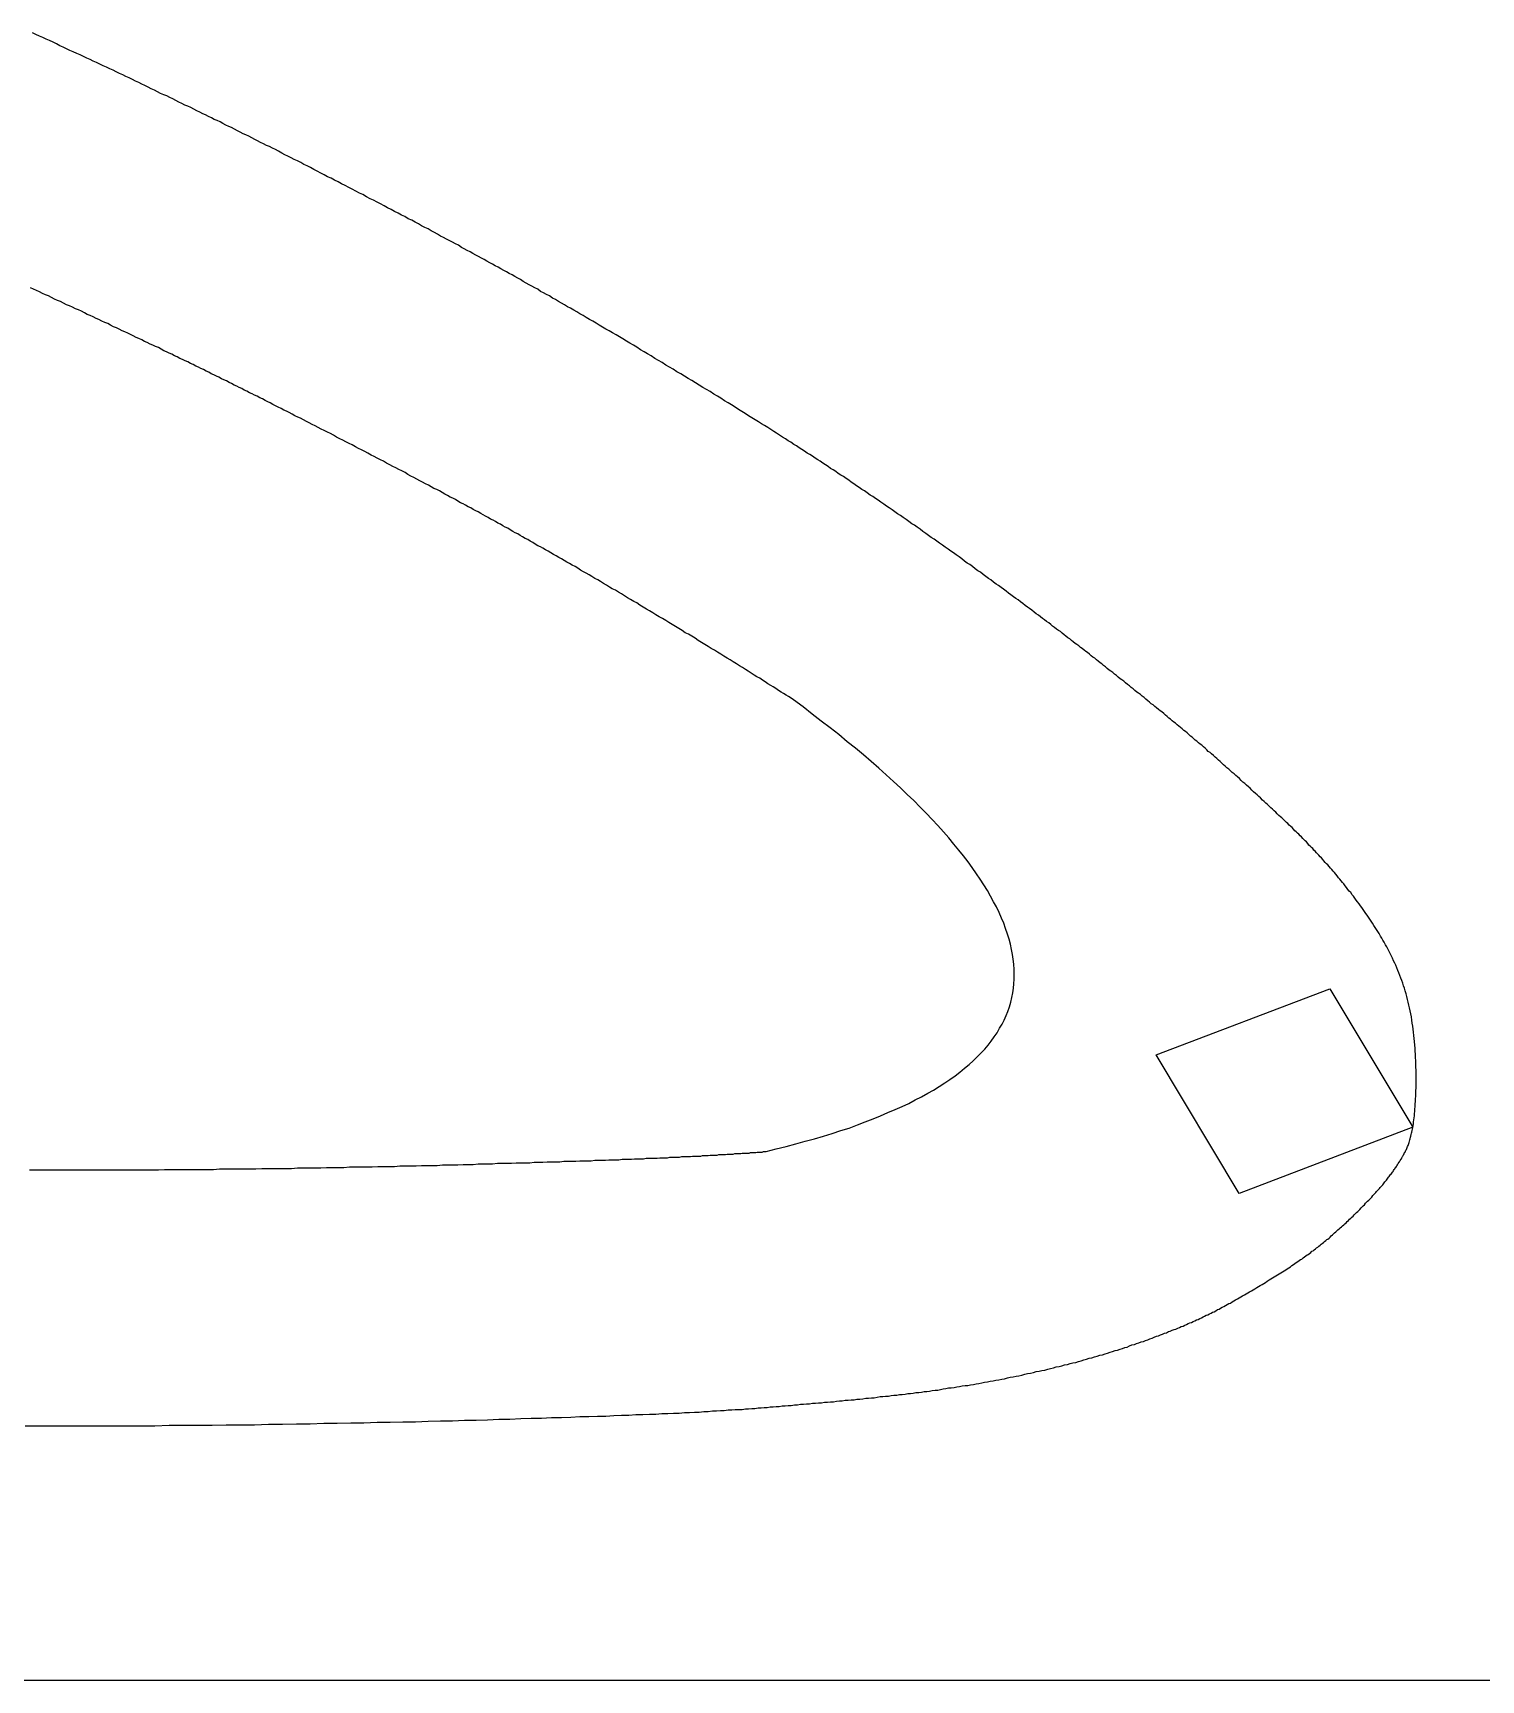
# Model space of a CAD drawing. Header units: millimetres. Extents: x 41 to 1041, y 1148 to 1248.
# Drawn here: x 701.74 to 730.04, y 1147.8 to 1179.99 of the extents above; entities that cross this region are included whole.
import ezdxf

# ---------------------------------------------------------------- set-up
doc = ezdxf.new("R2010")
doc.units = ezdxf.units.MM

msp = doc.modelspace()

# ---------------------------------------------------------------- linework, layer by layer
at = {"color": 3}
for p, q in [((723.696, 1160.021), (727.089, 1161.312)), ((727.089, 1161.312), (728.709, 1158.604)), ((725.316, 1157.313), (723.696, 1160.021)), ((728.709, 1158.604), (725.316, 1157.313))]:
    msp.add_line(p, q, dxfattribs=at)
msp.add_line((41.281, 1147.802), (1041.281, 1147.802))
for points in [[(728.709, 1158.6, 0), (728.715, 1158.64, 0), (728.72, 1158.67, 0), (728.725, 1158.71, 0), (728.73, 1158.75, 0), (728.735, 1158.79, 0), (728.74, 1158.83, 0), (728.744, 1158.87, 0), (728.748, 1158.92, 0), (728.752, 1158.96, 0), (728.756, 1159.01, 0), (728.759, 1159.06, 0), (728.762, 1159.11, 0), (728.765, 1159.16, 0), (728.767, 1159.21, 0), (728.769, 1159.26, 0), (728.771, 1159.32, 0), (728.773, 1159.37, 0), (728.774, 1159.43, 0), (728.774, 1159.49, 0), (728.775, 1159.55, 0), (728.775, 1159.6, 0), (728.774, 1159.66, 0), (728.773, 1159.72, 0), (728.772, 1159.78, 0), (728.77, 1159.84, 0), (728.768, 1159.9, 0), (728.765, 1159.97, 0), (728.762, 1160.03, 0), (728.758, 1160.09, 0), (728.754, 1160.15, 0), (728.749, 1160.21, 0), (728.744, 1160.28, 0), (728.738, 1160.34, 0), (728.731, 1160.4, 0), (728.724, 1160.46, 0), (728.717, 1160.52, 0), (728.709, 1160.58, 0), (728.7, 1160.64, 0), (728.691, 1160.7, 0), (728.681, 1160.76, 0), (728.67, 1160.82, 0), (728.659, 1160.88, 0), (728.647, 1160.94, 0), (728.634, 1160.99, 0), (728.621, 1161.05, 0), (728.607, 1161.1, 0), (728.592, 1161.16, 0), (728.577, 1161.21, 0), (728.562, 1161.27, 0), (728.546, 1161.32, 0), (728.529, 1161.37, 0), (728.512, 1161.42, 0), (728.494, 1161.47, 0), (728.475, 1161.52, 0), (728.457, 1161.57, 0), (728.437, 1161.62, 0), (728.418, 1161.67, 0), (728.398, 1161.72, 0), (728.377, 1161.77, 0), (728.356, 1161.81, 0), (728.335, 1161.86, 0), (728.313, 1161.91, 0), (728.291, 1161.95, 0), (728.268, 1162, 0), (728.245, 1162.04, 0), (728.222, 1162.09, 0), (728.199, 1162.13, 0), (728.175, 1162.17, 0), (728.151, 1162.22, 0), (728.126, 1162.26, 0), (728.102, 1162.3, 0), (728.077, 1162.34, 0), (728.052, 1162.39, 0), (728.027, 1162.43, 0), (728.001, 1162.47, 0), (727.976, 1162.51, 0), (727.95, 1162.55, 0), (727.924, 1162.59, 0), (727.898, 1162.63, 0), (727.872, 1162.67, 0), (727.845, 1162.71, 0), (727.819, 1162.75, 0), (727.792, 1162.78, 0), (727.766, 1162.82, 0), (727.739, 1162.86, 0), (727.712, 1162.9, 0), (727.685, 1162.93, 0), (727.658, 1162.97, 0), (727.631, 1163.01, 0), (727.604, 1163.04, 0), (727.577, 1163.08, 0), (727.55, 1163.12, 0), (727.523, 1163.15, 0), (727.496, 1163.19, 0), (727.469, 1163.22, 0), (727.442, 1163.25, 0), (727.415, 1163.29, 0), (727.388, 1163.32, 0), (727.361, 1163.36, 0), (727.335, 1163.39, 0), (727.308, 1163.42, 0), (727.281, 1163.45, 0), (727.255, 1163.48, 0), (727.228, 1163.52, 0), (727.202, 1163.55, 0), (727.176, 1163.58, 0), (727.15, 1163.61, 0), (727.124, 1163.64, 0), (727.099, 1163.67, 0), (727.073, 1163.7, 0), (727.048, 1163.73, 0), (727.022, 1163.75, 0), (726.997, 1163.78, 0), (726.973, 1163.81, 0), (726.948, 1163.84, 0), (726.923, 1163.87, 0), (726.899, 1163.89, 0), (726.875, 1163.92, 0), (726.85, 1163.95, 0), (726.826, 1163.97, 0), (726.802, 1164, 0), (726.778, 1164.02, 0), (726.753, 1164.05, 0), (726.729, 1164.07, 0), (726.705, 1164.1, 0), (726.68, 1164.12, 0), (726.656, 1164.15, 0), (726.632, 1164.18, 0), (726.607, 1164.2, 0), (726.582, 1164.23, 0), (726.557, 1164.25, 0), (726.532, 1164.28, 0), (726.507, 1164.3, 0), (726.481, 1164.33, 0), (726.456, 1164.35, 0), (726.43, 1164.38, 0), (726.403, 1164.4, 0), (726.377, 1164.43, 0), (726.35, 1164.46, 0), (726.323, 1164.48, 0), (726.295, 1164.51, 0), (726.267, 1164.54, 0), (726.239, 1164.56, 0), (726.211, 1164.59, 0), (726.182, 1164.62, 0), (726.152, 1164.65, 0), (726.122, 1164.67, 0), (726.092, 1164.7, 0), (726.061, 1164.73, 0), (726.03, 1164.76, 0), (725.999, 1164.79, 0), (725.967, 1164.82, 0), (725.935, 1164.85, 0), (725.902, 1164.88, 0), (725.869, 1164.91, 0), (725.836, 1164.94, 0), (725.803, 1164.97, 0), (725.769, 1165, 0), (725.736, 1165.04, 0), (725.702, 1165.07, 0), (725.667, 1165.1, 0), (725.633, 1165.13, 0), (725.599, 1165.16, 0), (725.564, 1165.19, 0), (725.53, 1165.23, 0), (725.495, 1165.26, 0), (725.46, 1165.29, 0), (725.425, 1165.32, 0), (725.39, 1165.35, 0), (725.355, 1165.38, 0), (725.32, 1165.42, 0), (725.286, 1165.45, 0), (725.251, 1165.48, 0), (725.216, 1165.51, 0), (725.181, 1165.54, 0), (725.147, 1165.57, 0), (725.112, 1165.6, 0), (725.078, 1165.63, 0), (725.044, 1165.66, 0), (725.01, 1165.69, 0), (724.976, 1165.72, 0), (724.943, 1165.75, 0), (724.91, 1165.78, 0), (724.877, 1165.81, 0), (724.844, 1165.84, 0), (724.811, 1165.87, 0), (724.778, 1165.9, 0), (724.746, 1165.93, 0), (724.713, 1165.95, 0), (724.681, 1165.98, 0), (724.649, 1166.01, 0), (724.617, 1166.04, 0), (724.585, 1166.07, 0), (724.553, 1166.09, 0), (724.521, 1166.12, 0), (724.489, 1166.15, 0), (724.458, 1166.17, 0), (724.426, 1166.2, 0), (724.394, 1166.23, 0), (724.362, 1166.25, 0), (724.33, 1166.28, 0), (724.298, 1166.31, 0), (724.266, 1166.34, 0), (724.234, 1166.36, 0), (724.202, 1166.39, 0), (724.17, 1166.42, 0), (724.138, 1166.44, 0), (724.105, 1166.47, 0), (724.073, 1166.5, 0), (724.04, 1166.52, 0), (724.007, 1166.55, 0), (723.974, 1166.58, 0), (723.941, 1166.6, 0), (723.908, 1166.63, 0), (723.874, 1166.66, 0), (723.841, 1166.69, 0), (723.807, 1166.72, 0), (723.772, 1166.74, 0), (723.738, 1166.77, 0), (723.703, 1166.8, 0), (723.669, 1166.83, 0), (723.634, 1166.86, 0), (723.599, 1166.88, 0), (723.564, 1166.91, 0), (723.528, 1166.94, 0), (723.493, 1166.97, 0), (723.457, 1167, 0), (723.421, 1167.03, 0), (723.386, 1167.06, 0), (723.35, 1167.09, 0), (723.314, 1167.11, 0), (723.278, 1167.14, 0), (723.242, 1167.17, 0), (723.206, 1167.2, 0), (723.17, 1167.23, 0), (723.134, 1167.26, 0), (723.097, 1167.29, 0), (723.061, 1167.32, 0), (723.025, 1167.35, 0), (722.989, 1167.37, 0), (722.953, 1167.4, 0), (722.917, 1167.43, 0), (722.881, 1167.46, 0), (722.845, 1167.49, 0), (722.81, 1167.52, 0), (722.774, 1167.54, 0), (722.738, 1167.57, 0), (722.703, 1167.6, 0), (722.667, 1167.63, 0), (722.632, 1167.66, 0), (722.597, 1167.68, 0), (722.562, 1167.71, 0), (722.527, 1167.74, 0), (722.492, 1167.77, 0), (722.457, 1167.79, 0), (722.423, 1167.82, 0), (722.388, 1167.85, 0), (722.353, 1167.88, 0), (722.319, 1167.9, 0), (722.284, 1167.93, 0), (722.249, 1167.96, 0), (722.214, 1167.98, 0), (722.18, 1168.01, 0), (722.145, 1168.04, 0), (722.109, 1168.06, 0), (722.074, 1168.09, 0), (722.039, 1168.12, 0), (722.003, 1168.15, 0), (721.967, 1168.17, 0), (721.931, 1168.2, 0), (721.895, 1168.23, 0), (721.858, 1168.26, 0), (721.821, 1168.29, 0), (721.784, 1168.31, 0), (721.746, 1168.34, 0), (721.708, 1168.37, 0), (721.67, 1168.4, 0), (721.632, 1168.43, 0), (721.593, 1168.46, 0), (721.553, 1168.49, 0), (721.513, 1168.52, 0), (721.473, 1168.55, 0), (721.432, 1168.58, 0), (721.391, 1168.61, 0), (721.349, 1168.64, 0), (721.306, 1168.67, 0), (721.263, 1168.71, 0), (721.22, 1168.74, 0), (721.176, 1168.77, 0), (721.132, 1168.8, 0), (721.087, 1168.84, 0), (721.041, 1168.87, 0), (720.995, 1168.91, 0), (720.949, 1168.94, 0), (720.902, 1168.97, 0), (720.855, 1169.01, 0), (720.808, 1169.04, 0), (720.76, 1169.08, 0), (720.711, 1169.12, 0), (720.663, 1169.15, 0), (720.614, 1169.19, 0), (720.564, 1169.22, 0), (720.514, 1169.26, 0), (720.464, 1169.3, 0), (720.414, 1169.33, 0), (720.363, 1169.37, 0), (720.312, 1169.41, 0), (720.26, 1169.45, 0), (720.209, 1169.48, 0), (720.157, 1169.52, 0), (720.105, 1169.56, 0), (720.052, 1169.6, 0), (720, 1169.63, 0), (719.947, 1169.67, 0), (719.894, 1169.71, 0), (719.84, 1169.75, 0), (719.787, 1169.79, 0), (719.733, 1169.83, 0), (719.679, 1169.86, 0), (719.625, 1169.9, 0), (719.571, 1169.94, 0), (719.517, 1169.98, 0), (719.462, 1170.02, 0), (719.408, 1170.06, 0), (719.353, 1170.1, 0), (719.299, 1170.13, 0), (719.244, 1170.17, 0), (719.189, 1170.21, 0), (719.134, 1170.25, 0), (719.08, 1170.29, 0), (719.025, 1170.33, 0), (718.97, 1170.37, 0), (718.915, 1170.4, 0), (718.86, 1170.44, 0), (718.805, 1170.48, 0), (718.75, 1170.52, 0), (718.696, 1170.56, 0), (718.641, 1170.59, 0), (718.587, 1170.63, 0), (718.532, 1170.67, 0), (718.478, 1170.71, 0), (718.423, 1170.74, 0), (718.369, 1170.78, 0), (718.315, 1170.82, 0), (718.262, 1170.86, 0), (718.208, 1170.89, 0), (718.155, 1170.93, 0), (718.101, 1170.96, 0), (718.048, 1171, 0), (717.996, 1171.04, 0), (717.943, 1171.07, 0), (717.891, 1171.11, 0), (717.839, 1171.14, 0), (717.787, 1171.18, 0), (717.735, 1171.21, 0), (717.684, 1171.25, 0), (717.633, 1171.28, 0), (717.583, 1171.32, 0), (717.532, 1171.35, 0), (717.481, 1171.38, 0), (717.431, 1171.42, 0), (717.381, 1171.45, 0), (717.33, 1171.48, 0), (717.28, 1171.52, 0), (717.23, 1171.55, 0), (717.179, 1171.58, 0), (717.129, 1171.62, 0), (717.078, 1171.65, 0), (717.027, 1171.68, 0), (716.976, 1171.72, 0), (716.925, 1171.75, 0), (716.873, 1171.78, 0), (716.821, 1171.82, 0), (716.769, 1171.85, 0), (716.716, 1171.88, 0), (716.663, 1171.92, 0), (716.61, 1171.95, 0), (716.555, 1171.99, 0), (716.501, 1172.02, 0), (716.446, 1172.06, 0), (716.39, 1172.09, 0), (716.334, 1172.13, 0), (716.276, 1172.17, 0), (716.219, 1172.2, 0), (716.16, 1172.24, 0), (716.101, 1172.28, 0), (716.041, 1172.32, 0), (715.98, 1172.35, 0), (715.918, 1172.39, 0), (715.855, 1172.43, 0), (715.792, 1172.47, 0), (715.728, 1172.51, 0), (715.662, 1172.55, 0), (715.596, 1172.59, 0), (715.53, 1172.63, 0), (715.462, 1172.68, 0), (715.394, 1172.72, 0), (715.326, 1172.76, 0), (715.257, 1172.8, 0), (715.187, 1172.85, 0), (715.117, 1172.89, 0), (715.047, 1172.93, 0), (714.976, 1172.98, 0), (714.905, 1173.02, 0), (714.833, 1173.06, 0), (714.762, 1173.11, 0), (714.69, 1173.15, 0), (714.618, 1173.2, 0), (714.546, 1173.24, 0), (714.473, 1173.28, 0), (714.401, 1173.33, 0), (714.328, 1173.37, 0), (714.256, 1173.42, 0), (714.184, 1173.46, 0), (714.112, 1173.5, 0), (714.04, 1173.55, 0), (713.968, 1173.59, 0), (713.896, 1173.63, 0), (713.825, 1173.68, 0), (713.754, 1173.72, 0), (713.684, 1173.76, 0), (713.614, 1173.8, 0), (713.544, 1173.85, 0), (713.475, 1173.89, 0), (713.406, 1173.93, 0), (713.338, 1173.97, 0), (713.27, 1174.01, 0), (713.203, 1174.05, 0), (713.136, 1174.09, 0), (713.07, 1174.13, 0), (713.004, 1174.17, 0), (712.939, 1174.2, 0), (712.874, 1174.24, 0), (712.809, 1174.28, 0), (712.746, 1174.32, 0), (712.682, 1174.36, 0), (712.619, 1174.39, 0), (712.556, 1174.43, 0), (712.494, 1174.47, 0), (712.432, 1174.5, 0), (712.371, 1174.54, 0), (712.31, 1174.57, 0), (712.249, 1174.61, 0), (712.189, 1174.64, 0), (712.129, 1174.68, 0), (712.069, 1174.71, 0), (712.01, 1174.74, 0), (711.951, 1174.78, 0), (711.893, 1174.81, 0), (711.834, 1174.85, 0), (711.777, 1174.88, 0), (711.719, 1174.91, 0), (711.662, 1174.94, 0), (711.605, 1174.98, 0), (711.548, 1175.01, 0), (711.492, 1175.04, 0), (711.436, 1175.07, 0), (711.38, 1175.1, 0), (711.324, 1175.13, 0), (711.269, 1175.17, 0), (711.214, 1175.2, 0), (711.159, 1175.23, 0), (711.104, 1175.26, 0), (711.049, 1175.29, 0), (710.995, 1175.32, 0), (710.941, 1175.35, 0), (710.886, 1175.38, 0), (710.832, 1175.41, 0), (710.777, 1175.44, 0), (710.723, 1175.47, 0), (710.669, 1175.5, 0), (710.614, 1175.53, 0), (710.559, 1175.56, 0), (710.505, 1175.59, 0), (710.45, 1175.62, 0), (710.395, 1175.65, 0), (710.339, 1175.68, 0), (710.284, 1175.71, 0), (710.228, 1175.74, 0), (710.171, 1175.77, 0), (710.115, 1175.8, 0), (710.058, 1175.84, 0), (710.001, 1175.87, 0), (709.943, 1175.9, 0), (709.885, 1175.93, 0), (709.826, 1175.96, 0), (709.767, 1175.99, 0), (709.708, 1176.02, 0), (709.647, 1176.06, 0), (709.587, 1176.09, 0), (709.525, 1176.12, 0), (709.463, 1176.16, 0), (709.4, 1176.19, 0), (709.337, 1176.22, 0), (709.273, 1176.26, 0), (709.208, 1176.29, 0), (709.143, 1176.33, 0), (709.077, 1176.36, 0), (709.011, 1176.4, 0), (708.944, 1176.43, 0), (708.877, 1176.47, 0), (708.809, 1176.5, 0), (708.741, 1176.54, 0), (708.673, 1176.57, 0), (708.604, 1176.61, 0), (708.536, 1176.65, 0), (708.467, 1176.68, 0), (708.397, 1176.72, 0), (708.328, 1176.75, 0), (708.259, 1176.79, 0), (708.189, 1176.83, 0), (708.12, 1176.86, 0), (708.05, 1176.9, 0), (707.981, 1176.94, 0), (707.911, 1176.97, 0), (707.842, 1177.01, 0), (707.773, 1177.04, 0), (707.704, 1177.08, 0), (707.636, 1177.11, 0), (707.568, 1177.15, 0), (707.5, 1177.18, 0), (707.432, 1177.22, 0), (707.365, 1177.25, 0), (707.298, 1177.29, 0), (707.232, 1177.32, 0), (707.167, 1177.36, 0), (707.102, 1177.39, 0), (707.037, 1177.42, 0), (706.973, 1177.46, 0), (706.91, 1177.49, 0), (706.847, 1177.52, 0), (706.785, 1177.55, 0), (706.724, 1177.58, 0), (706.663, 1177.61, 0), (706.602, 1177.64, 0), (706.542, 1177.68, 0), (706.482, 1177.71, 0), (706.423, 1177.74, 0), (706.364, 1177.77, 0), (706.306, 1177.79, 0), (706.248, 1177.82, 0), (706.19, 1177.85, 0), (706.132, 1177.88, 0), (706.075, 1177.91, 0), (706.018, 1177.94, 0), (705.961, 1177.97, 0), (705.904, 1178, 0), (705.848, 1178.02, 0), (705.791, 1178.05, 0), (705.735, 1178.08, 0), (705.679, 1178.11, 0), (705.622, 1178.14, 0), (705.566, 1178.16, 0), (705.51, 1178.19, 0), (705.454, 1178.22, 0), (705.398, 1178.25, 0), (705.341, 1178.28, 0), (705.285, 1178.3, 0), (705.228, 1178.33, 0), (705.172, 1178.36, 0), (705.115, 1178.39, 0), (705.058, 1178.41, 0), (705.001, 1178.44, 0), (704.943, 1178.47, 0), (704.885, 1178.5, 0), (704.827, 1178.53, 0), (704.769, 1178.56, 0), (704.711, 1178.58, 0), (704.652, 1178.61, 0), (704.593, 1178.64, 0), (704.534, 1178.67, 0), (704.475, 1178.7, 0), (704.415, 1178.73, 0), (704.355, 1178.76, 0), (704.295, 1178.78, 0), (704.235, 1178.81, 0), (704.174, 1178.84, 0), (704.114, 1178.87, 0), (704.053, 1178.9, 0), (703.992, 1178.93, 0), (703.93, 1178.96, 0), (703.869, 1178.99, 0), (703.807, 1179.02, 0), (703.745, 1179.05, 0), (703.683, 1179.08, 0), (703.62, 1179.11, 0), (703.558, 1179.14, 0), (703.495, 1179.17, 0), (703.432, 1179.2, 0), (703.369, 1179.23, 0), (703.305, 1179.26, 0), (703.241, 1179.29, 0), (703.178, 1179.32, 0), (703.114, 1179.35, 0), (703.049, 1179.38, 0), (702.985, 1179.41, 0), (702.92, 1179.44, 0), (702.856, 1179.47, 0), (702.791, 1179.5, 0), (702.726, 1179.53, 0), (702.66, 1179.56, 0), (702.595, 1179.59, 0), (702.529, 1179.62, 0), (702.464, 1179.65, 0), (702.398, 1179.68, 0), (702.332, 1179.71, 0), (702.265, 1179.74, 0), (702.199, 1179.78, 0), (702.133, 1179.81, 0), (702.066, 1179.84, 0), (701.999, 1179.87, 0), (701.933, 1179.9, 0), (701.866, 1179.93, 0), (701.799, 1179.96, 0), (701.732, 1179.99, 0)], [(716.606, 1166.96, 0), (716.558, 1166.99, 0), (716.51, 1167.02, 0), (716.461, 1167.05, 0), (716.412, 1167.08, 0), (716.362, 1167.11, 0), (716.312, 1167.14, 0), (716.262, 1167.18, 0), (716.21, 1167.21, 0), (716.159, 1167.24, 0), (716.106, 1167.27, 0), (716.053, 1167.31, 0), (716, 1167.34, 0), (715.946, 1167.38, 0), (715.891, 1167.41, 0), (715.835, 1167.44, 0), (715.778, 1167.48, 0), (715.721, 1167.52, 0), (715.664, 1167.55, 0), (715.606, 1167.59, 0), (715.547, 1167.62, 0), (715.488, 1167.66, 0), (715.428, 1167.7, 0), (715.368, 1167.74, 0), (715.307, 1167.77, 0), (715.246, 1167.81, 0), (715.184, 1167.85, 0), (715.122, 1167.89, 0), (715.06, 1167.93, 0), (714.998, 1167.96, 0), (714.935, 1168, 0), (714.872, 1168.04, 0), (714.809, 1168.08, 0), (714.745, 1168.12, 0), (714.682, 1168.16, 0), (714.618, 1168.2, 0), (714.554, 1168.24, 0), (714.49, 1168.27, 0), (714.427, 1168.31, 0), (714.363, 1168.35, 0), (714.299, 1168.39, 0), (714.235, 1168.43, 0), (714.171, 1168.47, 0), (714.107, 1168.51, 0), (714.044, 1168.55, 0), (713.98, 1168.58, 0), (713.917, 1168.62, 0), (713.854, 1168.66, 0), (713.791, 1168.7, 0), (713.729, 1168.73, 0), (713.666, 1168.77, 0), (713.604, 1168.81, 0), (713.543, 1168.85, 0), (713.482, 1168.88, 0), (713.421, 1168.92, 0), (713.361, 1168.95, 0), (713.301, 1168.99, 0), (713.241, 1169.03, 0), (713.182, 1169.06, 0), (713.123, 1169.1, 0), (713.064, 1169.13, 0), (713.006, 1169.16, 0), (712.949, 1169.2, 0), (712.891, 1169.23, 0), (712.834, 1169.27, 0), (712.778, 1169.3, 0), (712.721, 1169.33, 0), (712.665, 1169.37, 0), (712.61, 1169.4, 0), (712.554, 1169.43, 0), (712.499, 1169.46, 0), (712.445, 1169.49, 0), (712.39, 1169.53, 0), (712.336, 1169.56, 0), (712.282, 1169.59, 0), (712.229, 1169.62, 0), (712.176, 1169.65, 0), (712.123, 1169.68, 0), (712.07, 1169.71, 0), (712.018, 1169.74, 0), (711.966, 1169.77, 0), (711.914, 1169.8, 0), (711.863, 1169.83, 0), (711.811, 1169.86, 0), (711.76, 1169.89, 0), (711.709, 1169.92, 0), (711.659, 1169.95, 0), (711.609, 1169.97, 0), (711.558, 1170, 0), (711.509, 1170.03, 0), (711.459, 1170.06, 0), (711.41, 1170.09, 0), (711.36, 1170.11, 0), (711.311, 1170.14, 0), (711.262, 1170.17, 0), (711.214, 1170.2, 0), (711.165, 1170.22, 0), (711.117, 1170.25, 0), (711.069, 1170.28, 0), (711.02, 1170.31, 0), (710.972, 1170.33, 0), (710.924, 1170.36, 0), (710.876, 1170.39, 0), (710.828, 1170.41, 0), (710.78, 1170.44, 0), (710.732, 1170.47, 0), (710.684, 1170.49, 0), (710.636, 1170.52, 0), (710.588, 1170.55, 0), (710.539, 1170.57, 0), (710.491, 1170.6, 0), (710.442, 1170.63, 0), (710.394, 1170.65, 0), (710.345, 1170.68, 0), (710.296, 1170.71, 0), (710.246, 1170.73, 0), (710.197, 1170.76, 0), (710.147, 1170.79, 0), (710.097, 1170.81, 0), (710.046, 1170.84, 0), (709.996, 1170.87, 0), (709.945, 1170.9, 0), (709.893, 1170.92, 0), (709.842, 1170.95, 0), (709.79, 1170.98, 0), (709.737, 1171.01, 0), (709.684, 1171.04, 0), (709.631, 1171.07, 0), (709.577, 1171.09, 0), (709.523, 1171.12, 0), (709.468, 1171.15, 0), (709.413, 1171.18, 0), (709.357, 1171.21, 0), (709.301, 1171.24, 0), (709.244, 1171.27, 0), (709.186, 1171.3, 0), (709.129, 1171.33, 0), (709.07, 1171.36, 0), (709.012, 1171.4, 0), (708.953, 1171.43, 0), (708.893, 1171.46, 0), (708.834, 1171.49, 0), (708.774, 1171.52, 0), (708.714, 1171.55, 0), (708.653, 1171.58, 0), (708.593, 1171.62, 0), (708.532, 1171.65, 0), (708.471, 1171.68, 0), (708.41, 1171.71, 0), (708.348, 1171.74, 0), (708.287, 1171.78, 0), (708.226, 1171.81, 0), (708.164, 1171.84, 0), (708.103, 1171.87, 0), (708.042, 1171.9, 0), (707.98, 1171.94, 0), (707.919, 1171.97, 0), (707.858, 1172, 0), (707.797, 1172.03, 0), (707.736, 1172.06, 0), (707.675, 1172.09, 0), (707.615, 1172.13, 0), (707.555, 1172.16, 0), (707.495, 1172.19, 0), (707.435, 1172.22, 0), (707.376, 1172.25, 0), (707.317, 1172.28, 0), (707.258, 1172.31, 0), (707.2, 1172.34, 0), (707.142, 1172.37, 0), (707.085, 1172.4, 0), (707.028, 1172.43, 0), (706.972, 1172.46, 0), (706.916, 1172.48, 0), (706.86, 1172.51, 0), (706.805, 1172.54, 0), (706.751, 1172.57, 0), (706.697, 1172.6, 0), (706.643, 1172.62, 0), (706.59, 1172.65, 0), (706.536, 1172.68, 0), (706.484, 1172.7, 0), (706.431, 1172.73, 0), (706.379, 1172.76, 0), (706.328, 1172.78, 0), (706.276, 1172.81, 0), (706.225, 1172.84, 0), (706.174, 1172.86, 0), (706.123, 1172.89, 0), (706.072, 1172.91, 0), (706.022, 1172.94, 0), (705.972, 1172.96, 0), (705.921, 1172.99, 0), (705.871, 1173.01, 0), (705.822, 1173.04, 0), (705.772, 1173.06, 0), (705.722, 1173.09, 0), (705.672, 1173.11, 0), (705.623, 1173.14, 0), (705.573, 1173.16, 0), (705.523, 1173.19, 0), (705.474, 1173.21, 0), (705.424, 1173.23, 0), (705.375, 1173.26, 0), (705.325, 1173.28, 0), (705.275, 1173.31, 0), (705.225, 1173.33, 0), (705.175, 1173.36, 0), (705.125, 1173.38, 0), (705.074, 1173.41, 0), (705.024, 1173.43, 0), (704.973, 1173.46, 0), (704.922, 1173.48, 0), (704.871, 1173.51, 0), (704.82, 1173.53, 0), (704.769, 1173.56, 0), (704.717, 1173.58, 0), (704.665, 1173.61, 0), (704.613, 1173.63, 0), (704.561, 1173.66, 0), (704.509, 1173.68, 0), (704.456, 1173.71, 0), (704.403, 1173.73, 0), (704.35, 1173.76, 0), (704.297, 1173.78, 0), (704.244, 1173.81, 0), (704.191, 1173.84, 0), (704.137, 1173.86, 0), (704.083, 1173.89, 0), (704.029, 1173.91, 0), (703.975, 1173.94, 0), (703.921, 1173.96, 0), (703.867, 1173.99, 0), (703.812, 1174.02, 0), (703.757, 1174.04, 0), (703.702, 1174.07, 0), (703.647, 1174.1, 0), (703.592, 1174.12, 0), (703.537, 1174.15, 0), (703.481, 1174.17, 0), (703.426, 1174.2, 0), (703.37, 1174.23, 0), (703.314, 1174.25, 0), (703.258, 1174.28, 0), (703.201, 1174.31, 0), (703.145, 1174.33, 0), (703.088, 1174.36, 0), (703.031, 1174.39, 0), (702.974, 1174.41, 0), (702.917, 1174.44, 0), (702.86, 1174.47, 0), (702.803, 1174.49, 0), (702.745, 1174.52, 0), (702.688, 1174.55, 0), (702.63, 1174.58, 0), (702.572, 1174.6, 0), (702.514, 1174.63, 0), (702.456, 1174.66, 0), (702.398, 1174.68, 0), (702.339, 1174.71, 0), (702.281, 1174.74, 0), (702.222, 1174.76, 0), (702.164, 1174.79, 0), (702.105, 1174.82, 0), (702.046, 1174.85, 0), (701.987, 1174.87, 0), (701.928, 1174.9, 0), (701.869, 1174.93, 0), (701.81, 1174.96, 0), (701.751, 1174.98, 0), (701.691, 1175.01, 0)], [(716.072, 1158.13, 0), (716.268, 1158.18, 0), (716.46, 1158.23, 0), (716.649, 1158.28, 0), (716.833, 1158.33, 0), (717.013, 1158.38, 0), (717.189, 1158.43, 0), (717.361, 1158.48, 0), (717.529, 1158.54, 0), (717.693, 1158.59, 0), (717.853, 1158.65, 0), (718.009, 1158.71, 0), (718.16, 1158.77, 0), (718.308, 1158.83, 0), (718.452, 1158.89, 0), (718.591, 1158.95, 0), (718.727, 1159.01, 0), (718.858, 1159.07, 0), (718.985, 1159.14, 0), (719.109, 1159.2, 0), (719.228, 1159.27, 0), (719.343, 1159.33, 0), (719.454, 1159.4, 0), (719.561, 1159.47, 0), (719.664, 1159.54, 0), (719.763, 1159.61, 0), (719.858, 1159.68, 0), (719.949, 1159.76, 0), (720.036, 1159.83, 0), (720.119, 1159.9, 0), (720.197, 1159.98, 0), (720.272, 1160.06, 0), (720.343, 1160.13, 0), (720.409, 1160.21, 0), (720.471, 1160.29, 0), (720.53, 1160.37, 0), (720.584, 1160.45, 0), (720.634, 1160.54, 0), (720.681, 1160.62, 0), (720.723, 1160.7, 0), (720.761, 1160.79, 0), (720.795, 1160.87, 0), (720.825, 1160.96, 0), (720.851, 1161.05, 0), (720.873, 1161.14, 0), (720.89, 1161.23, 0), (720.904, 1161.32, 0), (720.914, 1161.41, 0), (720.919, 1161.5, 0), (720.921, 1161.6, 0), (720.919, 1161.69, 0), (720.912, 1161.79, 0), (720.901, 1161.89, 0), (720.887, 1161.98, 0), (720.868, 1162.08, 0), (720.845, 1162.18, 0), (720.818, 1162.28, 0), (720.787, 1162.38, 0), (720.752, 1162.49, 0), (720.713, 1162.59, 0), (720.67, 1162.69, 0), (720.623, 1162.8, 0), (720.572, 1162.91, 0), (720.517, 1163.01, 0), (720.457, 1163.12, 0), (720.394, 1163.23, 0), (720.327, 1163.34, 0), (720.255, 1163.45, 0), (720.18, 1163.56, 0), (720.1, 1163.68, 0), (720.016, 1163.79, 0), (719.929, 1163.91, 0), (719.837, 1164.02, 0), (719.741, 1164.14, 0), (719.641, 1164.26, 0), (719.537, 1164.38, 0), (719.429, 1164.5, 0), (719.317, 1164.62, 0), (719.201, 1164.74, 0), (719.081, 1164.86, 0), (718.956, 1164.99, 0), (718.828, 1165.11, 0), (718.696, 1165.24, 0), (718.559, 1165.36, 0), (718.419, 1165.49, 0), (718.274, 1165.62, 0), (718.126, 1165.75, 0), (717.973, 1165.88, 0), (717.816, 1166.01, 0), (717.655, 1166.14, 0), (717.491, 1166.28, 0), (717.322, 1166.41, 0), (717.149, 1166.54, 0), (716.972, 1166.68, 0), (716.791, 1166.82, 0), (716.606, 1166.96, 0)], [(701.587, 1152.77, 0), (701.87, 1152.77, 0), (702.152, 1152.77, 0), (702.434, 1152.77, 0), (702.715, 1152.77, 0), (702.997, 1152.77, 0), (703.278, 1152.77, 0), (703.559, 1152.77, 0), (703.841, 1152.77, 0), (704.122, 1152.77, 0), (704.402, 1152.78, 0), (704.683, 1152.78, 0), (704.962, 1152.78, 0), (705.241, 1152.78, 0), (705.519, 1152.79, 0), (705.796, 1152.79, 0), (706.071, 1152.79, 0), (706.345, 1152.8, 0), (706.618, 1152.8, 0), (706.889, 1152.81, 0), (707.158, 1152.81, 0), (707.424, 1152.82, 0), (707.689, 1152.82, 0), (707.951, 1152.83, 0), (708.21, 1152.83, 0), (708.467, 1152.84, 0), (708.721, 1152.84, 0), (708.972, 1152.85, 0), (709.219, 1152.85, 0), (709.463, 1152.86, 0), (709.704, 1152.87, 0), (709.941, 1152.87, 0), (710.173, 1152.88, 0), (710.402, 1152.88, 0), (710.627, 1152.89, 0), (710.847, 1152.9, 0), (711.063, 1152.9, 0), (711.274, 1152.91, 0), (711.48, 1152.92, 0), (711.681, 1152.92, 0), (711.877, 1152.93, 0), (712.068, 1152.93, 0), (712.253, 1152.94, 0), (712.432, 1152.95, 0), (712.606, 1152.95, 0), (712.773, 1152.96, 0), (712.935, 1152.96, 0), (713.091, 1152.97, 0), (713.241, 1152.98, 0), (713.386, 1152.98, 0), (713.525, 1152.99, 0), (713.66, 1152.99, 0), (713.789, 1153, 0), (713.914, 1153, 0), (714.034, 1153.01, 0), (714.15, 1153.01, 0), (714.261, 1153.02, 0), (714.369, 1153.02, 0), (714.472, 1153.03, 0), (714.572, 1153.03, 0), (714.668, 1153.04, 0), (714.76, 1153.04, 0), (714.85, 1153.05, 0), (714.936, 1153.05, 0), (715.019, 1153.06, 0), (715.1, 1153.06, 0), (715.178, 1153.07, 0), (715.253, 1153.07, 0), (715.327, 1153.08, 0), (715.398, 1153.08, 0), (715.467, 1153.09, 0), (715.535, 1153.09, 0), (715.601, 1153.09, 0), (715.665, 1153.1, 0), (715.728, 1153.1, 0), (715.79, 1153.11, 0), (715.851, 1153.11, 0), (715.912, 1153.12, 0), (715.972, 1153.12, 0), (716.031, 1153.13, 0), (716.09, 1153.13, 0), (716.149, 1153.14, 0), (716.208, 1153.14, 0), (716.267, 1153.15, 0), (716.326, 1153.15, 0), (716.385, 1153.16, 0), (716.444, 1153.16, 0), (716.503, 1153.17, 0), (716.562, 1153.17, 0), (716.622, 1153.18, 0), (716.681, 1153.18, 0), (716.74, 1153.19, 0), (716.799, 1153.19, 0), (716.858, 1153.2, 0), (716.916, 1153.2, 0), (716.975, 1153.21, 0), (717.034, 1153.21, 0), (717.093, 1153.22, 0), (717.151, 1153.22, 0), (717.21, 1153.23, 0), (717.268, 1153.23, 0), (717.327, 1153.24, 0), (717.385, 1153.24, 0), (717.443, 1153.25, 0), (717.501, 1153.26, 0), (717.559, 1153.26, 0), (717.617, 1153.27, 0), (717.674, 1153.27, 0), (717.732, 1153.28, 0), (717.789, 1153.28, 0), (717.846, 1153.29, 0), (717.903, 1153.29, 0), (717.96, 1153.3, 0), (718.016, 1153.31, 0), (718.072, 1153.31, 0), (718.129, 1153.32, 0), (718.184, 1153.32, 0), (718.24, 1153.33, 0), (718.296, 1153.34, 0), (718.351, 1153.34, 0), (718.406, 1153.35, 0), (718.46, 1153.35, 0), (718.515, 1153.36, 0), (718.569, 1153.37, 0), (718.624, 1153.37, 0), (718.678, 1153.38, 0), (718.732, 1153.38, 0), (718.785, 1153.39, 0), (718.839, 1153.4, 0), (718.892, 1153.4, 0), (718.946, 1153.41, 0), (718.999, 1153.42, 0), (719.053, 1153.42, 0), (719.106, 1153.43, 0), (719.159, 1153.44, 0), (719.212, 1153.44, 0), (719.265, 1153.45, 0), (719.318, 1153.46, 0), (719.371, 1153.47, 0), (719.424, 1153.47, 0), (719.477, 1153.48, 0), (719.531, 1153.49, 0), (719.584, 1153.5, 0), (719.637, 1153.51, 0), (719.69, 1153.51, 0), (719.744, 1153.52, 0), (719.797, 1153.53, 0), (719.851, 1153.54, 0), (719.905, 1153.55, 0), (719.959, 1153.56, 0), (720.013, 1153.56, 0), (720.067, 1153.57, 0), (720.121, 1153.58, 0), (720.176, 1153.59, 0), (720.23, 1153.6, 0), (720.285, 1153.61, 0), (720.34, 1153.62, 0), (720.396, 1153.63, 0), (720.451, 1153.64, 0), (720.507, 1153.65, 0), (720.563, 1153.66, 0), (720.618, 1153.67, 0), (720.674, 1153.68, 0), (720.73, 1153.69, 0), (720.787, 1153.71, 0), (720.843, 1153.72, 0), (720.899, 1153.73, 0), (720.956, 1153.74, 0), (721.012, 1153.75, 0), (721.068, 1153.76, 0), (721.125, 1153.78, 0), (721.181, 1153.79, 0), (721.237, 1153.8, 0), (721.294, 1153.81, 0), (721.35, 1153.83, 0), (721.406, 1153.84, 0), (721.462, 1153.85, 0), (721.518, 1153.86, 0), (721.574, 1153.88, 0), (721.629, 1153.89, 0), (721.685, 1153.9, 0), (721.74, 1153.92, 0), (721.795, 1153.93, 0), (721.85, 1153.94, 0), (721.905, 1153.96, 0), (721.96, 1153.97, 0), (722.014, 1153.99, 0), (722.068, 1154, 0), (722.122, 1154.01, 0), (722.176, 1154.03, 0), (722.229, 1154.04, 0), (722.282, 1154.06, 0), (722.334, 1154.07, 0), (722.387, 1154.09, 0), (722.439, 1154.1, 0), (722.49, 1154.12, 0), (722.542, 1154.13, 0), (722.593, 1154.15, 0), (722.643, 1154.16, 0), (722.694, 1154.18, 0), (722.743, 1154.19, 0), (722.793, 1154.21, 0), (722.842, 1154.22, 0), (722.891, 1154.24, 0), (722.939, 1154.25, 0), (722.987, 1154.27, 0), (723.035, 1154.28, 0), (723.082, 1154.3, 0), (723.129, 1154.31, 0), (723.175, 1154.33, 0), (723.221, 1154.35, 0), (723.267, 1154.36, 0), (723.312, 1154.38, 0), (723.356, 1154.39, 0), (723.401, 1154.41, 0), (723.444, 1154.42, 0), (723.488, 1154.44, 0), (723.531, 1154.45, 0), (723.573, 1154.47, 0), (723.615, 1154.48, 0), (723.656, 1154.5, 0), (723.697, 1154.52, 0), (723.738, 1154.53, 0), (723.778, 1154.55, 0), (723.817, 1154.56, 0), (723.856, 1154.58, 0), (723.895, 1154.59, 0), (723.933, 1154.61, 0), (723.97, 1154.62, 0), (724.007, 1154.64, 0), (724.044, 1154.65, 0), (724.08, 1154.66, 0), (724.115, 1154.68, 0), (724.15, 1154.69, 0), (724.185, 1154.71, 0), (724.219, 1154.72, 0), (724.253, 1154.74, 0), (724.287, 1154.75, 0), (724.32, 1154.77, 0), (724.353, 1154.78, 0), (724.386, 1154.79, 0), (724.419, 1154.81, 0), (724.451, 1154.82, 0), (724.483, 1154.84, 0), (724.515, 1154.85, 0), (724.547, 1154.87, 0), (724.578, 1154.88, 0), (724.61, 1154.9, 0), (724.641, 1154.91, 0), (724.672, 1154.93, 0), (724.703, 1154.94, 0), (724.735, 1154.96, 0), (724.766, 1154.97, 0), (724.797, 1154.99, 0), (724.828, 1155, 0), (724.86, 1155.02, 0), (724.891, 1155.04, 0), (724.922, 1155.05, 0), (724.954, 1155.07, 0), (724.986, 1155.09, 0), (725.017, 1155.1, 0), (725.05, 1155.12, 0), (725.082, 1155.14, 0), (725.114, 1155.16, 0), (725.147, 1155.17, 0), (725.18, 1155.19, 0), (725.213, 1155.21, 0), (725.247, 1155.23, 0), (725.281, 1155.25, 0), (725.314, 1155.27, 0), (725.349, 1155.29, 0), (725.383, 1155.31, 0), (725.417, 1155.33, 0), (725.452, 1155.35, 0), (725.486, 1155.37, 0), (725.521, 1155.39, 0), (725.555, 1155.41, 0), (725.59, 1155.43, 0), (725.625, 1155.45, 0), (725.66, 1155.47, 0), (725.694, 1155.49, 0), (725.729, 1155.51, 0), (725.763, 1155.53, 0), (725.798, 1155.55, 0), (725.832, 1155.57, 0), (725.866, 1155.6, 0), (725.9, 1155.62, 0), (725.934, 1155.64, 0), (725.968, 1155.66, 0), (726.001, 1155.68, 0), (726.034, 1155.7, 0), (726.067, 1155.72, 0), (726.1, 1155.74, 0), (726.132, 1155.76, 0), (726.164, 1155.78, 0), (726.195, 1155.8, 0), (726.226, 1155.82, 0), (726.257, 1155.84, 0), (726.288, 1155.86, 0), (726.318, 1155.88, 0), (726.347, 1155.9, 0), (726.376, 1155.92, 0), (726.404, 1155.94, 0), (726.432, 1155.96, 0), (726.46, 1155.98, 0), (726.487, 1156, 0), (726.514, 1156.02, 0), (726.54, 1156.03, 0), (726.566, 1156.05, 0), (726.592, 1156.07, 0), (726.617, 1156.09, 0), (726.642, 1156.11, 0), (726.666, 1156.12, 0), (726.69, 1156.14, 0), (726.714, 1156.16, 0), (726.738, 1156.18, 0), (726.761, 1156.19, 0), (726.784, 1156.21, 0), (726.807, 1156.23, 0), (726.83, 1156.25, 0), (726.852, 1156.26, 0), (726.875, 1156.28, 0), (726.897, 1156.3, 0), (726.919, 1156.32, 0), (726.941, 1156.33, 0), (726.963, 1156.35, 0), (726.985, 1156.37, 0), (727.007, 1156.39, 0), (727.028, 1156.41, 0), (727.05, 1156.42, 0), (727.072, 1156.44, 0), (727.093, 1156.46, 0), (727.115, 1156.48, 0), (727.137, 1156.5, 0), (727.158, 1156.52, 0), (727.18, 1156.54, 0), (727.202, 1156.56, 0), (727.224, 1156.58, 0), (727.246, 1156.6, 0), (727.269, 1156.62, 0), (727.291, 1156.64, 0), (727.314, 1156.66, 0), (727.336, 1156.68, 0), (727.359, 1156.7, 0), (727.382, 1156.72, 0), (727.405, 1156.74, 0), (727.427, 1156.76, 0), (727.45, 1156.78, 0), (727.473, 1156.81, 0), (727.496, 1156.83, 0), (727.519, 1156.85, 0), (727.541, 1156.87, 0), (727.564, 1156.89, 0), (727.587, 1156.92, 0), (727.609, 1156.94, 0), (727.632, 1156.96, 0), (727.654, 1156.98, 0), (727.676, 1157, 0), (727.698, 1157.03, 0), (727.72, 1157.05, 0), (727.742, 1157.07, 0), (727.764, 1157.09, 0), (727.785, 1157.12, 0), (727.806, 1157.14, 0), (727.827, 1157.16, 0), (727.848, 1157.18, 0), (727.868, 1157.2, 0), (727.888, 1157.22, 0), (727.908, 1157.24, 0), (727.928, 1157.27, 0), (727.947, 1157.29, 0), (727.966, 1157.31, 0), (727.985, 1157.33, 0), (728.003, 1157.35, 0), (728.021, 1157.37, 0), (728.039, 1157.39, 0), (728.056, 1157.41, 0), (728.073, 1157.43, 0), (728.089, 1157.45, 0), (728.105, 1157.46, 0), (728.121, 1157.48, 0), (728.137, 1157.5, 0), (728.152, 1157.52, 0), (728.166, 1157.54, 0), (728.181, 1157.56, 0), (728.195, 1157.57, 0), (728.209, 1157.59, 0), (728.223, 1157.61, 0), (728.236, 1157.63, 0), (728.249, 1157.64, 0), (728.262, 1157.66, 0), (728.275, 1157.68, 0), (728.287, 1157.69, 0), (728.299, 1157.71, 0), (728.311, 1157.73, 0), (728.323, 1157.74, 0), (728.334, 1157.76, 0), (728.345, 1157.78, 0), (728.356, 1157.79, 0), (728.367, 1157.81, 0), (728.378, 1157.82, 0), (728.388, 1157.84, 0), (728.399, 1157.85, 0), (728.409, 1157.87, 0), (728.419, 1157.89, 0), (728.429, 1157.9, 0), (728.439, 1157.92, 0), (728.449, 1157.93, 0), (728.458, 1157.95, 0), (728.468, 1157.96, 0), (728.477, 1157.98, 0), (728.487, 1157.99, 0), (728.496, 1158.01, 0), (728.505, 1158.03, 0), (728.514, 1158.04, 0), (728.523, 1158.06, 0), (728.532, 1158.07, 0), (728.541, 1158.09, 0), (728.55, 1158.11, 0), (728.558, 1158.12, 0), (728.567, 1158.14, 0), (728.575, 1158.16, 0), (728.584, 1158.17, 0), (728.592, 1158.19, 0), (728.6, 1158.21, 0), (728.608, 1158.23, 0), (728.616, 1158.25, 0), (728.623, 1158.27, 0), (728.631, 1158.29, 0), (728.638, 1158.31, 0), (728.645, 1158.33, 0), (728.652, 1158.36, 0), (728.659, 1158.38, 0), (728.666, 1158.41, 0), (728.673, 1158.43, 0), (728.679, 1158.46, 0), (728.685, 1158.49, 0), (728.692, 1158.51, 0), (728.698, 1158.54, 0), (728.703, 1158.57, 0), (728.709, 1158.6, 0)], [(701.67, 1157.77, 0), (701.791, 1157.77, 0), (701.911, 1157.77, 0), (702.032, 1157.77, 0), (702.152, 1157.77, 0), (702.272, 1157.77, 0), (702.393, 1157.77, 0), (702.513, 1157.77, 0), (702.633, 1157.77, 0), (702.754, 1157.77, 0), (702.874, 1157.77, 0), (702.994, 1157.77, 0), (703.114, 1157.77, 0), (703.234, 1157.77, 0), (703.354, 1157.77, 0), (703.474, 1157.77, 0), (703.594, 1157.77, 0), (703.714, 1157.77, 0), (703.834, 1157.77, 0), (703.954, 1157.77, 0), (704.074, 1157.77, 0), (704.194, 1157.77, 0), (704.314, 1157.78, 0), (704.434, 1157.78, 0), (704.553, 1157.78, 0), (704.673, 1157.78, 0), (704.792, 1157.78, 0), (704.912, 1157.78, 0), (705.031, 1157.78, 0), (705.15, 1157.78, 0), (705.269, 1157.78, 0), (705.388, 1157.79, 0), (705.506, 1157.79, 0), (705.624, 1157.79, 0), (705.743, 1157.79, 0), (705.86, 1157.79, 0), (705.978, 1157.79, 0), (706.095, 1157.79, 0), (706.213, 1157.8, 0), (706.329, 1157.8, 0), (706.446, 1157.8, 0), (706.562, 1157.8, 0), (706.678, 1157.8, 0), (706.794, 1157.8, 0), (706.909, 1157.81, 0), (707.024, 1157.81, 0), (707.139, 1157.81, 0), (707.253, 1157.81, 0), (707.367, 1157.81, 0), (707.48, 1157.82, 0), (707.593, 1157.82, 0), (707.705, 1157.82, 0), (707.818, 1157.82, 0), (707.929, 1157.83, 0), (708.04, 1157.83, 0), (708.151, 1157.83, 0), (708.261, 1157.83, 0), (708.371, 1157.83, 0), (708.48, 1157.84, 0), (708.589, 1157.84, 0), (708.697, 1157.84, 0), (708.804, 1157.84, 0), (708.911, 1157.85, 0), (709.018, 1157.85, 0), (709.124, 1157.85, 0), (709.229, 1157.85, 0), (709.333, 1157.86, 0), (709.437, 1157.86, 0), (709.541, 1157.86, 0), (709.643, 1157.86, 0), (709.745, 1157.87, 0), (709.846, 1157.87, 0), (709.947, 1157.87, 0), (710.047, 1157.87, 0), (710.146, 1157.88, 0), (710.244, 1157.88, 0), (710.342, 1157.88, 0), (710.439, 1157.89, 0), (710.535, 1157.89, 0), (710.63, 1157.89, 0), (710.725, 1157.89, 0), (710.819, 1157.9, 0), (710.912, 1157.9, 0), (711.004, 1157.9, 0), (711.095, 1157.9, 0), (711.185, 1157.91, 0), (711.275, 1157.91, 0), (711.363, 1157.91, 0), (711.451, 1157.91, 0), (711.538, 1157.92, 0), (711.624, 1157.92, 0), (711.709, 1157.92, 0), (711.793, 1157.93, 0), (711.876, 1157.93, 0), (711.958, 1157.93, 0), (712.039, 1157.93, 0), (712.119, 1157.94, 0), (712.198, 1157.94, 0), (712.276, 1157.94, 0), (712.353, 1157.94, 0), (712.429, 1157.95, 0), (712.503, 1157.95, 0), (712.577, 1157.95, 0), (712.65, 1157.95, 0), (712.721, 1157.96, 0), (712.792, 1157.96, 0), (712.861, 1157.96, 0), (712.93, 1157.96, 0), (712.997, 1157.97, 0), (713.063, 1157.97, 0), (713.128, 1157.97, 0), (713.193, 1157.97, 0), (713.256, 1157.98, 0), (713.318, 1157.98, 0), (713.379, 1157.98, 0), (713.44, 1157.98, 0), (713.499, 1157.99, 0), (713.557, 1157.99, 0), (713.615, 1157.99, 0), (713.671, 1157.99, 0), (713.727, 1158, 0), (713.782, 1158, 0), (713.836, 1158, 0), (713.889, 1158, 0), (713.941, 1158, 0), (713.993, 1158.01, 0), (714.043, 1158.01, 0), (714.093, 1158.01, 0), (714.142, 1158.01, 0), (714.19, 1158.02, 0), (714.238, 1158.02, 0), (714.284, 1158.02, 0), (714.33, 1158.02, 0), (714.375, 1158.02, 0), (714.42, 1158.03, 0), (714.464, 1158.03, 0), (714.507, 1158.03, 0), (714.549, 1158.03, 0), (714.591, 1158.03, 0), (714.632, 1158.04, 0), (714.673, 1158.04, 0), (714.713, 1158.04, 0), (714.752, 1158.04, 0), (714.791, 1158.04, 0), (714.829, 1158.05, 0), (714.866, 1158.05, 0), (714.903, 1158.05, 0), (714.94, 1158.05, 0), (714.975, 1158.06, 0), (715.011, 1158.06, 0), (715.046, 1158.06, 0), (715.08, 1158.06, 0), (715.114, 1158.06, 0), (715.147, 1158.07, 0), (715.18, 1158.07, 0), (715.213, 1158.07, 0), (715.245, 1158.07, 0), (715.276, 1158.07, 0), (715.308, 1158.08, 0), (715.339, 1158.08, 0), (715.369, 1158.08, 0), (715.399, 1158.08, 0), (715.429, 1158.08, 0), (715.458, 1158.09, 0), (715.488, 1158.09, 0), (715.516, 1158.09, 0), (715.545, 1158.09, 0), (715.573, 1158.09, 0), (715.601, 1158.1, 0), (715.629, 1158.1, 0), (715.656, 1158.1, 0), (715.683, 1158.1, 0), (715.71, 1158.1, 0), (715.737, 1158.1, 0), (715.764, 1158.11, 0), (715.79, 1158.11, 0), (715.816, 1158.11, 0), (715.842, 1158.11, 0), (715.868, 1158.11, 0), (715.894, 1158.12, 0), (715.92, 1158.12, 0), (715.945, 1158.12, 0), (715.971, 1158.12, 0), (715.996, 1158.12, 0), (716.021, 1158.13, 0), (716.046, 1158.13, 0), (716.072, 1158.13, 0)]]:
    msp.add_polyline3d(points, dxfattribs=at)

doc.saveas('drawing.dxf')
